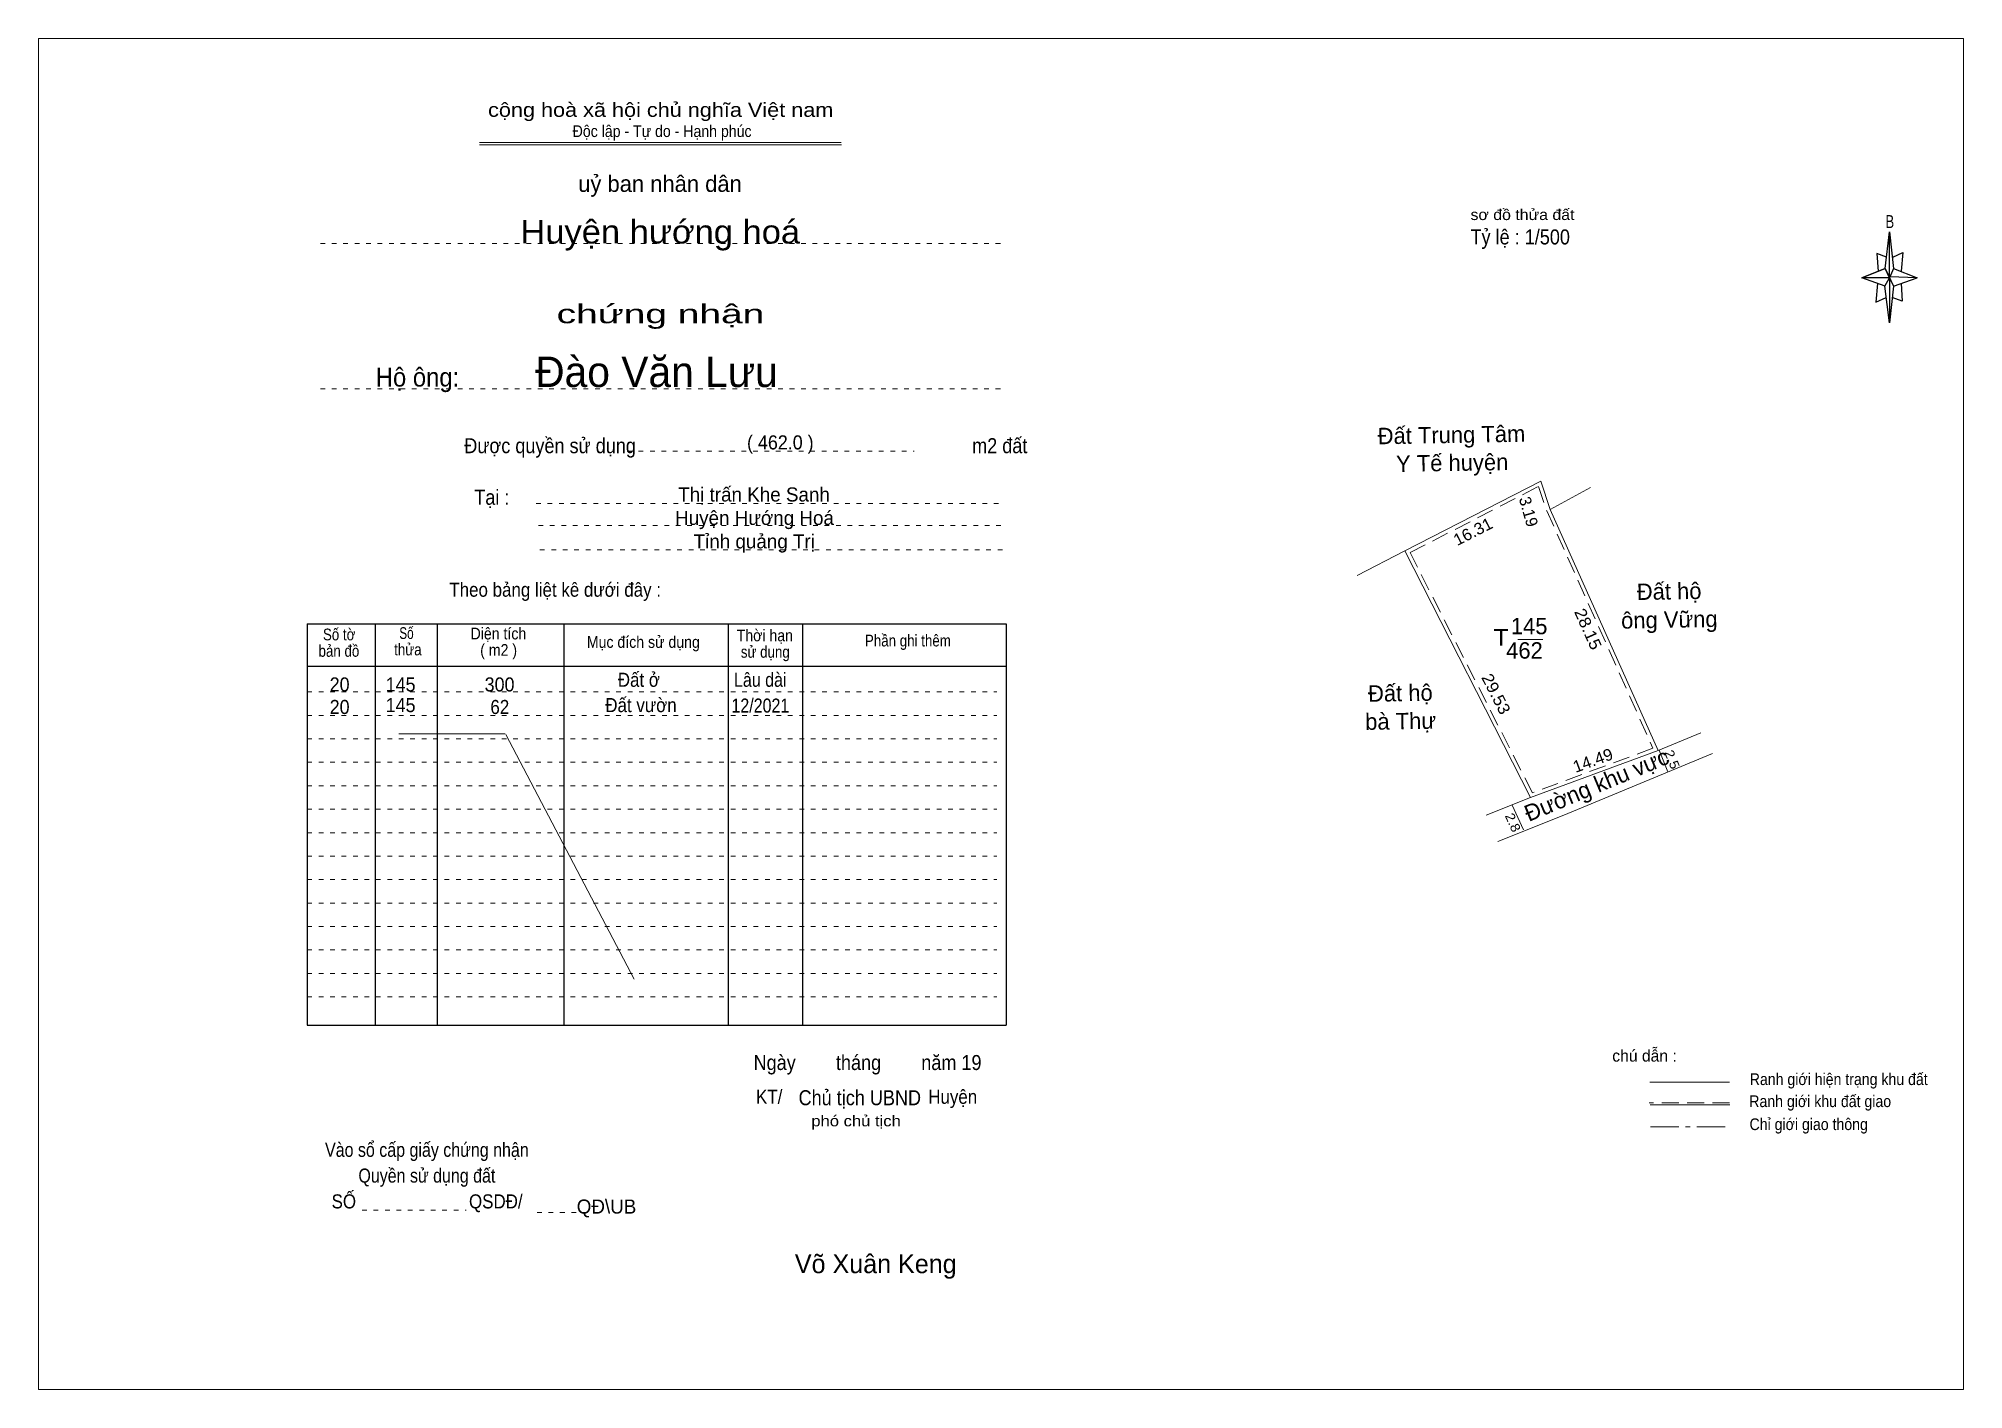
# Model space of a CAD drawing. Header units: centimetres. Extents: x -0.5 to 40.5, y 0 to 28.8.
import ezdxf
from ezdxf.enums import TextEntityAlignment as Align

# ---------------------------------------------------------------- set-up
doc = ezdxf.new("R2010")
doc.units = ezdxf.units.CM
doc.header["$LTSCALE"] = 0.12
for name, pattern in [('DOT_DASHED', [7.7, 5, -1.2, 0.3, -1.2]), ('DOTTED', [1.5, 0.3, -1.2]), ('MEDIUM_DASHED', [4.5, 3, -1.5])]:
    doc.linetypes.add(name, pattern=pattern)
for name, color, linetype, lineweight in [('1', 7, 'Continuous', 13), ('4', 7, 'Continuous', 13), ('50', 7, 'Continuous', 13)]:
    doc.layers.add(name, color=color, linetype=linetype, lineweight=lineweight)
doc.layers.add('34', color=7, linetype='Continuous')

msp = doc.modelspace()

# ---------------------------------------------------------------- linework, layer by layer
at = {"layer": '1'}
for p, q in [((8.91, 26.55), (16.62, 26.55)), ((8.91, 26.5), (16.63, 26.5)), ((35.56, 6.52), (33.86, 6.52)), ((35.57, 6.04), (33.87, 6.04))]:
    msp.add_line(p, q, dxfattribs=at)
at = {"layer": '1', "lineweight": 25}
for p, q in [((38.88, 23.87), (38.97, 24.65)), ((39.06, 23.87), (39.56, 23.67)), ((38.88, 23.49), (38.38, 23.67)), ((39.06, 23.49), (38.97, 22.71)), ((39.22, 23.55), (39.24, 23.17)), ((39.24, 23.17), (39.03, 23.25)), ((5.24, 16.29), (20.14, 16.29)), ((5.24, 16.29), (5.24, 7.74)), ((6.69, 16.29), (6.69, 7.74)), ((8.01, 16.29), (8.01, 7.74)), ((10.71, 16.29), (10.71, 7.74)), ((14.21, 16.29), (14.21, 7.74)), ((15.8, 16.29), (15.8, 7.74)), ((20.14, 16.29), (20.14, 7.74)), ((5.24, 15.39), (20.14, 15.39)), ((5.24, 7.74), (20.14, 7.74))]:
    msp.add_line(p, q, dxfattribs=at)
at = {"layer": '1', "linetype": 'DOTTED'}
for p, q in [((5.52, 24.4), (20.02, 24.4)), ((5.52, 21.3), (20.02, 21.3)), ((12.06, 19.97), (18.18, 19.97)), ((10.12, 18.86), (20.06, 18.86)), ((10.17, 18.39), (20.11, 18.39)), ((10.2, 17.87), (20.14, 17.87)), ((5.24, 14.84), (19.94, 14.84)), ((5.24, 14.34), (19.94, 14.34)), ((5.24, 13.84), (19.94, 13.84)), ((5.24, 13.34), (19.94, 13.34)), ((5.24, 12.84), (19.94, 12.84)), ((5.24, 12.34), (19.94, 12.34)), ((5.24, 11.84), (19.94, 11.84)), ((5.24, 11.34), (19.94, 11.34)), ((5.24, 10.84), (19.94, 10.84)), ((5.24, 10.34), (19.94, 10.34)), ((5.24, 9.84), (19.94, 9.84)), ((5.24, 9.34), (19.94, 9.34)), ((5.24, 8.84), (19.94, 8.84)), ((5.24, 8.34), (19.94, 8.34)), ((6.41, 3.79), (8.63, 3.79)), ((10.14, 3.74), (11.2, 3.74))]:
    msp.add_line(p, q, dxfattribs=at)
at = {"layer": '1', "linetype": 'MEDIUM_DASHED'}
msp.add_line((35.56, 6.08), (33.85, 6.08), dxfattribs=at)
at = {"layer": '1', "linetype": 'DOT_DASHED'}
msp.add_line((33.88, 5.57), (35.59, 5.57), dxfattribs=at)
at = {"layer": '1'}
msp.add_lwpolyline([(-0.49, -0.03), (40.55, -0.03), (40.55, 28.77), (-0.49, 28.77)], close=True, dxfattribs=at)
at = {"layer": '1', "lineweight": 25}
for points in [[(38.97, 24.65), (39.06, 23.87), (38.97, 23.67)], [(38.97, 23.67), (38.38, 23.67), (38.88, 23.87), (39.06, 23.49), (39.56, 23.67), (38.97, 23.69)], [(38.97, 23.67), (38.97, 22.71), (38.87, 23.49)]]:
    msp.add_lwpolyline(points, close=True, dxfattribs=at)
for points in [[(38.97, 23.67), (38.88, 23.87), (38.38, 23.67)], [(38.91, 24.11), (38.7, 24.19), (38.73, 23.81)], [(39.04, 24.11), (39.26, 24.21), (39.22, 23.81)], [(38.72, 23.55), (38.68, 23.15), (38.9, 23.25)], [(38.97, 23.67), (39.06, 23.49), (39.56, 23.67)]]:
    msp.add_lwpolyline(points, dxfattribs=at)
at = {"layer": '4'}
for p, q in [((31.74, 18.73), (32.6, 19.2)), ((28.64, 17.85), (27.62, 17.32)), ((31.05, 15.96), (31.58, 15.96)), ((34.95, 13.97), (34.04, 13.59)), ((34.06, 13.6), (34.25, 13.14)), ((32.03, 12.21), (35.2, 13.53)), ((30.93, 12.43), (31.17, 11.9)), ((30.62, 11.65), (32.03, 12.21))]:
    msp.add_line(p, q, dxfattribs=at)
at = {"layer": '4', "linetype": 'MEDIUM_DASHED'}
msp.add_line((31.36, 12.69), (28.75, 17.81), dxfattribs=at)
at = {"layer": '4'}
for points in [[(28.64, 17.85), (31.54, 19.33), (31.74, 18.73), (34.04, 13.59), (31.32, 12.59)], [(30.37, 12.21), (31.32, 12.59), (28.64, 17.85)]]:
    msp.add_lwpolyline(points, dxfattribs=at)
at = {"layer": '4', "linetype": 'MEDIUM_DASHED'}
for points in [[(28.75, 17.81), (31.49, 19.22), (31.66, 18.7)], [(31.67, 18.7), (33.93, 13.64), (31.36, 12.69)]]:
    msp.add_lwpolyline(points, dxfattribs=at)
at = {"layer": '50'}
for p, q in [((7.19, 13.95), (9.46, 13.95)), ((9.47, 13.93), (12.21, 8.72))]:
    msp.add_line(p, q, dxfattribs=at)

# ---------------------------------------------------------------- texts
at = {"layer": '1'}
for s, height, width, p in [('cộng hoà xã hội chủ nghĩa Việt nam', 0.3, 1.15, (12.775, 27.1)), ('Độc lập - Tự do - Hạnh phúc', 0.25, 0.9, (12.805, 26.67)), ('sơ đồ thửa đất ', 0.23, 1.1, (31.195, 24.9)), ('B', 0.2756, 0.75, (38.98, 24.73)), ('chứng nhận', 0.4, 1.55, (12.77, 22.7)), ('Được quyền sử dụng                                                                   m2 đất', 0.32, 0.9, (14.59, 19.93)), ('Tại :', 0.32, 0.9, (9.175, 18.83)), ('Theo bảng liệt kê dưới đây :', 0.3, 0.9, (10.525, 16.87)), ('Số tờ', 0.25, 0.85, (5.92, 15.94)), ('Số ', 0.25, 0.75, (7.39, 15.97)), ('Diện tích', 0.25, 0.9, (9.315, 15.96)), ('Mục đích sử dụng', 0.25, 0.9, (12.405, 15.78)), ('Thời hạn', 0.25, 0.9, (14.995, 15.92)), ('Phần ghi thêm', 0.25, 0.85, (18.045, 15.81)), ('bản đồ', 0.25, 0.85, (5.915, 15.59)), ('thửa', 0.25, 0.85, (7.385, 15.62)), ('( m2 )', 0.25, 0.9, (9.32, 15.61)), ('sử dụng', 0.25, 0.85, (15.005, 15.57)), ('Ngày        tháng        năm 19', 0.32, 0.9, (17.185, 6.78)), ('Ranh giới hiện trạng khu đất', 0.25, 0.9, (37.89, 6.46)), ('Chủ tịch UBND', 0.32, 0.9, (17.02, 6.03)), ('Ranh giới khu đất giao', 0.25, 0.9, (37.495, 5.99)), ('Chỉ giới giao thông', 0.25, 0.9, (37.25, 5.5)), ('Vào sổ cấp giấy chứng nhận', 0.3, 0.85, (7.79, 4.93)), ('Quyền sử dụng đất', 0.3, 0.85, (7.79, 4.38)), ('SỐ                        QSDĐ/', 0.3, 0.9, (7.795, 3.83))]:
    msp.add_text(s, height=height, dxfattribs=dict(at, width=width)).set_placement(p, align=Align.CENTER)
for s, height, p in [('uỷ ban nhân dân', 0.35, (12.76, 25.5)), ('chú dẫn :', 0.25, (33.75, 6.96))]:
    msp.add_text(s, height=height, dxfattribs=at).set_placement(p, align=Align.CENTER)
at = {"layer": '1', "width": 0.9}
msp.add_text('Tỷ lệ : 1/500', height=0.32, dxfattribs=at).set_placement((30.04, 24.38))
at = {"layer": '34'}
for s, height, width, p in [('Huyện hướng hoá', 0.5, 1.1, (12.765, 24.4)), ('Hộ ông:', 0.4, 0.95, (7.59, 21.35)), ('( 462.0 )', 0.3, 0.95, (15.325, 20.01)), ('20', 0.3, 0.95, (5.93, 14.85)), ('145', 0.3, 0.95, (7.23, 14.85)), ('300', 0.3, 0.95, (9.34, 14.85)), ('20', 0.3, 0.95, (5.93, 14.37)), ('145', 0.3, 0.95, (7.23, 14.41)), ('62', 0.3, 0.9, (9.345, 14.37))]:
    msp.add_text(s, height=height, dxfattribs=dict(at, width=width)).set_placement(p, align=Align.CENTER)
for s, height, p in [('Đào Văn Lưu', 0.65, (12.685, 21.34)), ('Thị trấn Khe Sanh', 0.3, (14.765, 18.9)), ('Huyện Hướng Hoá', 0.3, (14.775, 18.4)), ('Tỉnh quảng Trị', 0.3, (14.77, 17.9))]:
    msp.add_text(s, height=height, dxfattribs=at).set_placement(p, align=Align.CENTER)
at = {"layer": '4'}
for s, height, rotation, p in [('Đất Trung Tâm', 0.35, 1, (29.6369, 20.1468)), ('Y Tế huyện', 0.35, 1, (29.6519, 19.5503)), ('3.19', 0.25, 286, (31.1576, 18.6495)), ('Đất hộ', 0.35, 1, (34.2769, 16.8116)), ('ông Vững', 0.35, 1, (34.2819, 16.2071)), ('Đất hộ', 0.35, 1, (28.5469, 14.6416)), ('bà Thự', 0.35, 1, (28.5519, 14.043)), ('Đường khu vực', 0.35, 22.607, (32.7927, 12.6974))]:
    msp.add_text(s, height=height, rotation=rotation, dxfattribs=at).set_placement(p, align=Align.CENTER)
for s, height, rotation, width, p in [('16.31', 0.25, 26.973, 1.05, (30.1483, 18.1478)), ('28.15', 0.25, 294.134, 1.1, (32.4322, 16.1311)), ('29.53', 0.25, 296.99, 1.1, (30.473, 14.7417)), ('14.49', 0.25, 20.098, 1.05, (32.692, 13.2644)), ('2.5', 0.2, 292.443, 1.1, (34.2454, 13.3632)), ('2.8', 0.2, 294.362, 1.1, (30.8523, 12.0162))]:
    msp.add_text(s, height=height, rotation=rotation, dxfattribs=dict(at, width=width)).set_placement(p, align=Align.CENTER)
for s, p in [('145', (31.29, 16.07)), ('462 ', (31.255, 15.55))]:
    msp.add_text(s, height=0.35, dxfattribs=at).set_placement(p, align=Align.CENTER)
at = {"layer": '4', "width": 1.15}
msp.add_text('T', height=0.35, dxfattribs=at).set_placement((30.69, 15.83), align=Align.CENTER)
at = {"layer": '50'}
for s, height, width, p in [('Đất ở ', 0.3, 0.9, (12.36, 14.95)), ('Lâu dài ', 0.3, 0.85, (14.945, 14.95)), ('Đất vườn', 0.3, 0.9, (12.355, 14.41)), ('12/2021', 0.3, 0.85, (14.9, 14.4)), ('KT/                               Huyện ', 0.3, 0.9, (17.215, 6.06)), ('phó chủ tịch', 0.23, 1.15, (16.94, 5.58))]:
    msp.add_text(s, height=height, dxfattribs=dict(at, width=width)).set_placement(p, align=Align.CENTER)
for s, height, p in [('QĐ\\UB', 0.3, (11.62, 3.72)), ('Võ Xuân Keng', 0.4, (17.36, 2.45))]:
    msp.add_text(s, height=height, dxfattribs=at).set_placement(p, align=Align.CENTER)

doc.saveas('drawing.dxf')
